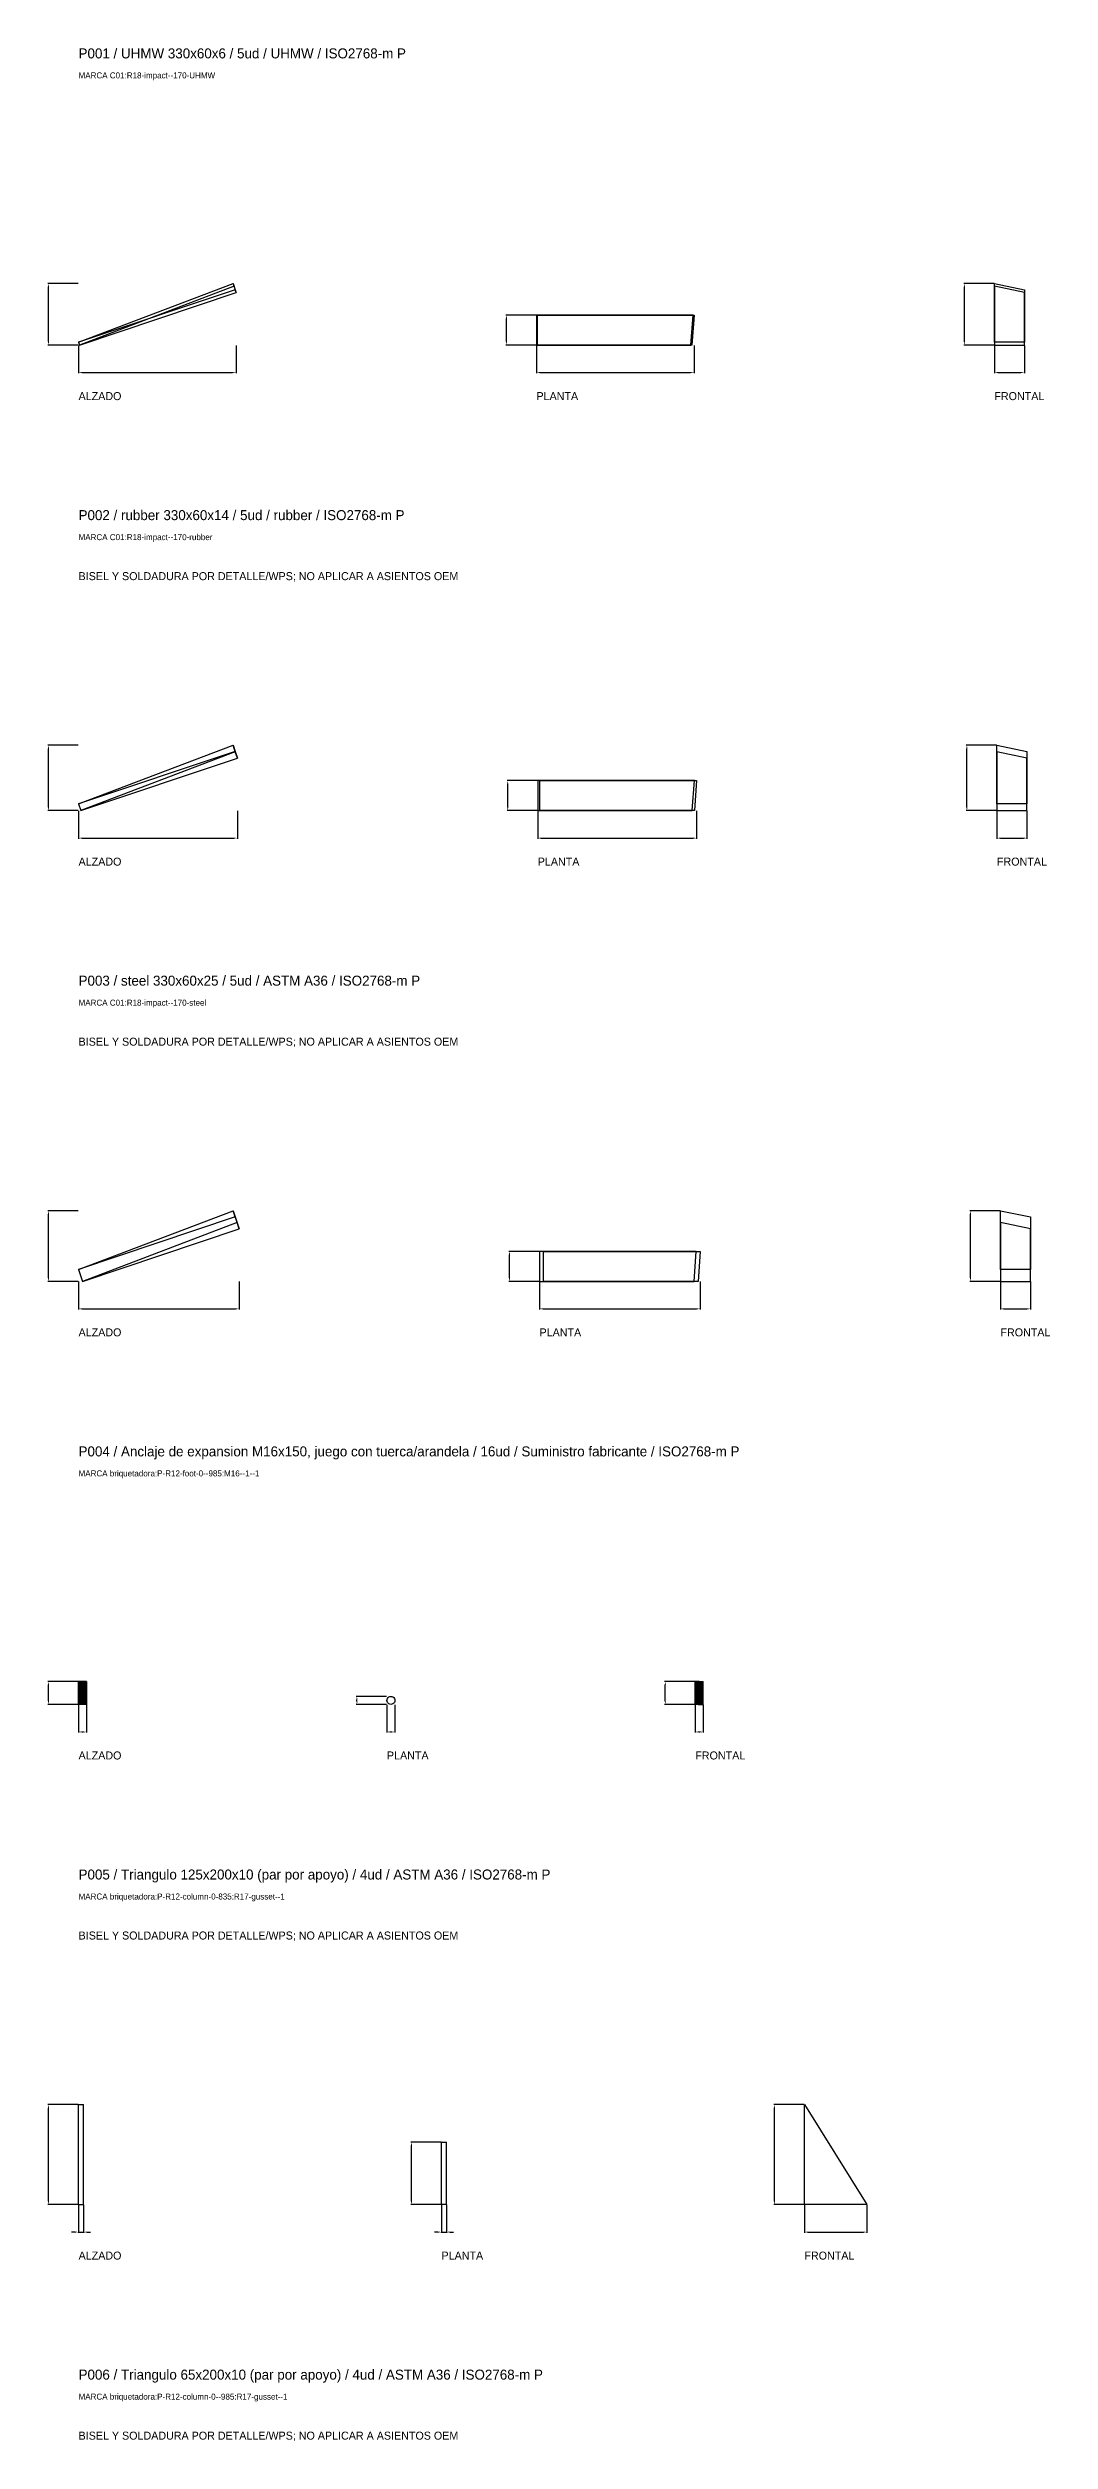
# Model space of a CAD drawing. Header units: millimetres. Extents: x -61 to 13940, y -87340 to 371.
# Drawn here: x -61 to 1941, y -4414 to 371 of the extents above; entities that cross this region are included whole.
import ezdxf

# ---------------------------------------------------------------- set-up
doc = ezdxf.new("R2010")
doc.units = ezdxf.units.MM
for name, color, linetype in [('R18_COTAS_P', 1, 'Continuous'), ('R18_PIEZAS_P', 3, 'Continuous'), ('R18_TEXTOS', 7, 'Continuous')]:
    doc.layers.add(name, color=color, linetype=linetype)
doc.dimstyles.get("Standard").update_dxf_attribs({"dimtxt": 2.5, "dimasz": 2.5, "dimexe": 1.25, "dimexo": 0.625, "dimtad": 1, "dimcen": 2.5, "dimazin": 3, "dimtfac": 1, "dimtmove": 0, "dimatfit": 3, "dimarcsym": 0})

# ---------------------------------------------------------------- blocks, each defined once
blk = doc.blocks.new('*D0')
at = {"layer": 'Defpoints', "color": 0, "transparency": 16777216}
for p in [(0, -223.2), (314.7, -223.2), (314.7, -278.2)]:
    blk.add_point(p, dxfattribs=at)
at = {"layer": 'R18_COTAS_P', "color": 0, "lineweight": -2, "transparency": 16777216}
for p, q in [((0, -223.9), (0, -279.5)), ((314.7, -223.9), (314.7, -279.5)), ((7, -278.2), (307.7, -278.2))]:
    blk.add_line(p, q, dxfattribs=at)
at = {"layer": 'R18_COTAS_P', "color": 0, "transparency": 16777216}
for points in [[(7, -277.1), (7, -279.4), (0, -278.2)], [(307.7, -277.1), (307.7, -279.4), (314.7, -278.2)]]:
    blk.add_solid(points, dxfattribs=at)
blk = doc.blocks.new('*D2')
at = {"layer": 'Defpoints', "color": 0, "transparency": 16777216}
for p in [(-60, -100), (0, -100), (0, -223.2)]:
    blk.add_point(p, dxfattribs=at)
at = {"layer": 'R18_COTAS_P', "color": 0, "lineweight": -2, "transparency": 16777216}
for p, q in [((-0.6, -100), (-61.3, -100)), ((-60, -216.2), (-60, -107)), ((-0.6, -223.2), (-61.3, -223.2))]:
    blk.add_line(p, q, dxfattribs=at)
at = {"layer": 'R18_COTAS_P', "color": 0, "transparency": 16777216}
for points in [[(-61.2, -107), (-58.8, -107), (-60, -100)], [(-61.2, -216.2), (-58.8, -216.2), (-60, -223.2)]]:
    blk.add_solid(points, dxfattribs=at)
blk = doc.blocks.new('*D3')
at = {"layer": 'Defpoints', "color": 0, "transparency": 16777216}
for p in [(914.7, -223.2), (1229.5, -223.2), (1229.5, -278.2)]:
    blk.add_point(p, dxfattribs=at)
at = {"layer": 'R18_COTAS_P', "color": 0, "lineweight": -2, "transparency": 16777216}
for p, q in [((914.7, -223.9), (914.7, -279.5)), ((1229.5, -223.9), (1229.5, -279.5)), ((921.7, -278.2), (1222.5, -278.2))]:
    blk.add_line(p, q, dxfattribs=at)
at = {"layer": 'R18_COTAS_P', "color": 0, "transparency": 16777216}
for points in [[(921.7, -277.1), (921.7, -279.4), (914.7, -278.2)], [(1222.5, -277.1), (1222.5, -279.4), (1229.5, -278.2)]]:
    blk.add_solid(points, dxfattribs=at)
blk = doc.blocks.new('*D4')
at = {"layer": 'Defpoints', "color": 0, "transparency": 16777216}
for p in [(854.7, -163.2), (914.7, -163.2), (914.7, -223.2)]:
    blk.add_point(p, dxfattribs=at)
at = {"layer": 'R18_COTAS_P', "color": 0, "lineweight": -2, "transparency": 16777216}
for p, q in [((914.1, -163.2), (853.5, -163.2)), ((854.7, -216.2), (854.7, -170.2)), ((914.1, -223.2), (853.5, -223.2))]:
    blk.add_line(p, q, dxfattribs=at)
at = {"layer": 'R18_COTAS_P', "color": 0, "transparency": 16777216}
for points in [[(853.6, -170.2), (855.9, -170.2), (854.7, -163.2)], [(853.6, -216.2), (855.9, -216.2), (854.7, -223.2)]]:
    blk.add_solid(points, dxfattribs=at)
blk = doc.blocks.new('*D5')
at = {"layer": 'Defpoints', "color": 0, "transparency": 16777216}
for p in [(1829.5, -223.2), (1889.5, -223.2), (1889.5, -278.2)]:
    blk.add_point(p, dxfattribs=at)
at = {"layer": 'R18_COTAS_P', "color": 0, "lineweight": -2, "transparency": 16777216}
for p, q in [((1829.5, -223.9), (1829.5, -279.5)), ((1889.5, -223.9), (1889.5, -279.5)), ((1836.5, -278.2), (1882.5, -278.2))]:
    blk.add_line(p, q, dxfattribs=at)
at = {"layer": 'R18_COTAS_P', "color": 0, "transparency": 16777216}
for points in [[(1836.5, -277.1), (1836.5, -279.4), (1829.5, -278.2)], [(1882.5, -277.1), (1882.5, -279.4), (1889.5, -278.2)]]:
    blk.add_solid(points, dxfattribs=at)
blk = doc.blocks.new('*D6')
at = {"layer": 'Defpoints', "color": 0, "transparency": 16777216}
for p in [(1769.5, -100), (1829.5, -100), (1829.5, -223.2)]:
    blk.add_point(p, dxfattribs=at)
at = {"layer": 'R18_COTAS_P', "color": 0, "lineweight": -2, "transparency": 16777216}
for p, q in [((1828.8, -100), (1768.2, -100)), ((1769.5, -216.2), (1769.5, -107)), ((1828.8, -223.2), (1768.2, -223.2))]:
    blk.add_line(p, q, dxfattribs=at)
at = {"layer": 'R18_COTAS_P', "color": 0, "transparency": 16777216}
for points in [[(1768.3, -107), (1770.6, -107), (1769.5, -100)], [(1768.3, -216.2), (1770.6, -216.2), (1769.5, -223.2)]]:
    blk.add_solid(points, dxfattribs=at)
blk = doc.blocks.new('*D7')
at = {"layer": 'Defpoints', "color": 0, "transparency": 16777216}
for p in [(0, -1154), (317.3, -1154), (317.3, -1209)]:
    blk.add_point(p, dxfattribs=at)
at = {"layer": 'R18_COTAS_P', "color": 0, "lineweight": -2, "transparency": 16777216}
for p, q in [((0, -1154.7), (0, -1210.3)), ((317.3, -1154.7), (317.3, -1210.3)), ((7, -1209), (310.3, -1209))]:
    blk.add_line(p, q, dxfattribs=at)
at = {"layer": 'R18_COTAS_P', "color": 0, "transparency": 16777216}
for points in [[(7, -1207.9), (7, -1210.2), (0, -1209)], [(310.3, -1207.9), (310.3, -1210.2), (317.3, -1209)]]:
    blk.add_solid(points, dxfattribs=at)
blk = doc.blocks.new('*D8')
at = {"layer": 'Defpoints', "color": 0, "transparency": 16777216}
for p in [(-60, -1023.2), (0, -1023.2), (0, -1154)]:
    blk.add_point(p, dxfattribs=at)
at = {"layer": 'R18_COTAS_P', "color": 0, "lineweight": -2, "transparency": 16777216}
for p, q in [((-0.6, -1023.2), (-61.3, -1023.2)), ((-60, -1147), (-60, -1030.2)), ((-0.6, -1154), (-61.3, -1154))]:
    blk.add_line(p, q, dxfattribs=at)
at = {"layer": 'R18_COTAS_P', "color": 0, "transparency": 16777216}
for points in [[(-61.2, -1030.2), (-58.8, -1030.2), (-60, -1023.2)], [(-61.2, -1147), (-58.8, -1147), (-60, -1154)]]:
    blk.add_solid(points, dxfattribs=at)
blk = doc.blocks.new('*D9')
at = {"layer": 'Defpoints', "color": 0, "transparency": 16777216}
for p in [(917.3, -1154), (1234.6, -1154), (1234.6, -1209)]:
    blk.add_point(p, dxfattribs=at)
at = {"layer": 'R18_COTAS_P', "color": 0, "lineweight": -2, "transparency": 16777216}
for p, q in [((917.3, -1154.7), (917.3, -1210.3)), ((1234.6, -1154.7), (1234.6, -1210.3)), ((924.3, -1209), (1227.6, -1209))]:
    blk.add_line(p, q, dxfattribs=at)
at = {"layer": 'R18_COTAS_P', "color": 0, "transparency": 16777216}
for points in [[(924.3, -1207.9), (924.3, -1210.2), (917.3, -1209)], [(1227.6, -1207.9), (1227.6, -1210.2), (1234.6, -1209)]]:
    blk.add_solid(points, dxfattribs=at)
blk = doc.blocks.new('*D10')
at = {"layer": 'Defpoints', "color": 0, "transparency": 16777216}
for p in [(857.3, -1094), (917.3, -1094), (917.3, -1154)]:
    blk.add_point(p, dxfattribs=at)
at = {"layer": 'R18_COTAS_P', "color": 0, "lineweight": -2, "transparency": 16777216}
for p, q in [((916.7, -1094), (856, -1094)), ((857.3, -1147), (857.3, -1101)), ((916.7, -1154), (856, -1154))]:
    blk.add_line(p, q, dxfattribs=at)
at = {"layer": 'R18_COTAS_P', "color": 0, "transparency": 16777216}
for points in [[(856.1, -1101), (858.5, -1101), (857.3, -1094)], [(856.1, -1147), (858.5, -1147), (857.3, -1154)]]:
    blk.add_solid(points, dxfattribs=at)
blk = doc.blocks.new('*D11')
at = {"layer": 'Defpoints', "color": 0, "transparency": 16777216}
for p in [(1834.6, -1154), (1894.6, -1154), (1894.6, -1209)]:
    blk.add_point(p, dxfattribs=at)
at = {"layer": 'R18_COTAS_P', "color": 0, "lineweight": -2, "transparency": 16777216}
for p, q in [((1834.6, -1154.7), (1834.6, -1210.3)), ((1894.6, -1154.7), (1894.6, -1210.3)), ((1841.6, -1209), (1887.6, -1209))]:
    blk.add_line(p, q, dxfattribs=at)
at = {"layer": 'R18_COTAS_P', "color": 0, "transparency": 16777216}
for points in [[(1841.6, -1207.9), (1841.6, -1210.2), (1834.6, -1209)], [(1887.6, -1207.9), (1887.6, -1210.2), (1894.6, -1209)]]:
    blk.add_solid(points, dxfattribs=at)
blk = doc.blocks.new('*D12')
at = {"layer": 'Defpoints', "color": 0, "transparency": 16777216}
for p in [(1774.6, -1023.2), (1834.6, -1023.2), (1834.6, -1154)]:
    blk.add_point(p, dxfattribs=at)
at = {"layer": 'R18_COTAS_P', "color": 0, "lineweight": -2, "transparency": 16777216}
for p, q in [((1834, -1023.2), (1773.3, -1023.2)), ((1774.6, -1147), (1774.6, -1030.2)), ((1834, -1154), (1773.3, -1154))]:
    blk.add_line(p, q, dxfattribs=at)
at = {"layer": 'R18_COTAS_P', "color": 0, "transparency": 16777216}
for points in [[(1773.4, -1030.2), (1775.7, -1030.2), (1774.6, -1023.2)], [(1773.4, -1147), (1775.7, -1147), (1774.6, -1154)]]:
    blk.add_solid(points, dxfattribs=at)
blk = doc.blocks.new('*D13')
at = {"layer": 'Defpoints', "color": 0, "transparency": 16777216}
for p in [(0, -2095.3), (320.8, -2095.3), (320.8, -2150.3)]:
    blk.add_point(p, dxfattribs=at)
at = {"layer": 'R18_COTAS_P', "color": 0, "lineweight": -2, "transparency": 16777216}
for p, q in [((0, -2095.9), (0, -2151.5)), ((320.8, -2095.9), (320.8, -2151.5)), ((7, -2150.3), (313.8, -2150.3))]:
    blk.add_line(p, q, dxfattribs=at)
at = {"layer": 'R18_COTAS_P', "color": 0, "transparency": 16777216}
for points in [[(7, -2149.1), (7, -2151.4), (0, -2150.3)], [(313.8, -2149.1), (313.8, -2151.4), (320.8, -2150.3)]]:
    blk.add_solid(points, dxfattribs=at)
blk = doc.blocks.new('*D14')
at = {"layer": 'Defpoints', "color": 0, "transparency": 16777216}
for p in [(-60, -1954), (0, -1954), (0, -2095.3)]:
    blk.add_point(p, dxfattribs=at)
at = {"layer": 'R18_COTAS_P', "color": 0, "lineweight": -2, "transparency": 16777216}
for p, q in [((-0.6, -1954), (-61.3, -1954)), ((-60, -2088.3), (-60, -1961)), ((-0.6, -2095.3), (-61.3, -2095.3))]:
    blk.add_line(p, q, dxfattribs=at)
at = {"layer": 'R18_COTAS_P', "color": 0, "transparency": 16777216}
for points in [[(-61.2, -1961), (-58.8, -1961), (-60, -1954)], [(-61.2, -2088.3), (-58.8, -2088.3), (-60, -2095.3)]]:
    blk.add_solid(points, dxfattribs=at)
blk = doc.blocks.new('*D15')
at = {"layer": 'Defpoints', "color": 0, "transparency": 16777216}
for p in [(920.8, -2095.3), (1241.6, -2095.3), (1241.6, -2150.3)]:
    blk.add_point(p, dxfattribs=at)
at = {"layer": 'R18_COTAS_P', "color": 0, "lineweight": -2, "transparency": 16777216}
for p, q in [((920.8, -2095.9), (920.8, -2151.5)), ((1241.6, -2095.9), (1241.6, -2151.5)), ((927.8, -2150.3), (1234.6, -2150.3))]:
    blk.add_line(p, q, dxfattribs=at)
at = {"layer": 'R18_COTAS_P', "color": 0, "transparency": 16777216}
for points in [[(927.8, -2149.1), (927.8, -2151.4), (920.8, -2150.3)], [(1234.6, -2149.1), (1234.6, -2151.4), (1241.6, -2150.3)]]:
    blk.add_solid(points, dxfattribs=at)
blk = doc.blocks.new('*D16')
at = {"layer": 'Defpoints', "color": 0, "transparency": 16777216}
for p in [(860.8, -2035.3), (920.8, -2035.3), (920.8, -2095.3)]:
    blk.add_point(p, dxfattribs=at)
at = {"layer": 'R18_COTAS_P', "color": 0, "lineweight": -2, "transparency": 16777216}
for p, q in [((920.2, -2035.3), (859.6, -2035.3)), ((860.8, -2088.3), (860.8, -2042.3)), ((920.2, -2095.3), (859.6, -2095.3))]:
    blk.add_line(p, q, dxfattribs=at)
at = {"layer": 'R18_COTAS_P', "color": 0, "transparency": 16777216}
for points in [[(859.6, -2042.3), (862, -2042.3), (860.8, -2035.3)], [(859.6, -2088.3), (862, -2088.3), (860.8, -2095.3)]]:
    blk.add_solid(points, dxfattribs=at)
blk = doc.blocks.new('*D17')
at = {"layer": 'Defpoints', "color": 0, "transparency": 16777216}
for p in [(1841.6, -2095.3), (1901.6, -2095.3), (1901.6, -2150.3)]:
    blk.add_point(p, dxfattribs=at)
at = {"layer": 'R18_COTAS_P', "color": 0, "lineweight": -2, "transparency": 16777216}
for p, q in [((1841.6, -2095.9), (1841.6, -2151.5)), ((1901.6, -2095.9), (1901.6, -2151.5)), ((1848.6, -2150.3), (1894.6, -2150.3))]:
    blk.add_line(p, q, dxfattribs=at)
at = {"layer": 'R18_COTAS_P', "color": 0, "transparency": 16777216}
for points in [[(1848.6, -2149.1), (1848.6, -2151.4), (1841.6, -2150.3)], [(1894.6, -2149.1), (1894.6, -2151.4), (1901.6, -2150.3)]]:
    blk.add_solid(points, dxfattribs=at)
blk = doc.blocks.new('*D18')
at = {"layer": 'Defpoints', "color": 0, "transparency": 16777216}
for p in [(1781.6, -1954), (1841.6, -1954), (1841.6, -2095.3)]:
    blk.add_point(p, dxfattribs=at)
at = {"layer": 'R18_COTAS_P', "color": 0, "lineweight": -2, "transparency": 16777216}
for p, q in [((1841, -1954), (1780.4, -1954)), ((1781.6, -2088.3), (1781.6, -1961)), ((1841, -2095.3), (1780.4, -2095.3))]:
    blk.add_line(p, q, dxfattribs=at)
at = {"layer": 'R18_COTAS_P', "color": 0, "transparency": 16777216}
for points in [[(1780.5, -1961), (1782.8, -1961), (1781.6, -1954)], [(1780.5, -2088.3), (1782.8, -2088.3), (1781.6, -2095.3)]]:
    blk.add_solid(points, dxfattribs=at)
blk = doc.blocks.new('*D19')
at = {"layer": 'Defpoints', "color": 0, "transparency": 16777216}
for p in [(0, -2941.3), (16, -2941.3), (16, -2996.3)]:
    blk.add_point(p, dxfattribs=at)
at = {"layer": 'R18_COTAS_P', "color": 0, "lineweight": -2, "transparency": 16777216}
for p, q in [((0, -2941.9), (0, -2997.5)), ((16, -2941.9), (16, -2997.5)), ((7, -2996.3), (9, -2996.3))]:
    blk.add_line(p, q, dxfattribs=at)
at = {"layer": 'R18_COTAS_P', "color": 0, "transparency": 16777216}
for points in [[(7, -2995.1), (7, -2997.4), (0, -2996.3)], [(9, -2995.1), (9, -2997.4), (16, -2996.3)]]:
    blk.add_solid(points, dxfattribs=at)
blk = doc.blocks.new('*D20')
at = {"layer": 'Defpoints', "color": 0, "transparency": 16777216}
for p in [(-60, -2895.3), (0, -2895.3), (0, -2941.3)]:
    blk.add_point(p, dxfattribs=at)
at = {"layer": 'R18_COTAS_P', "color": 0, "lineweight": -2, "transparency": 16777216}
for p, q in [((-0.6, -2895.3), (-61.3, -2895.3)), ((-60, -2934.3), (-60, -2902.3)), ((-0.6, -2941.3), (-61.3, -2941.3))]:
    blk.add_line(p, q, dxfattribs=at)
at = {"layer": 'R18_COTAS_P', "color": 0, "transparency": 16777216}
for points in [[(-61.2, -2902.3), (-58.8, -2902.3), (-60, -2895.3)], [(-61.2, -2934.3), (-58.8, -2934.3), (-60, -2941.3)]]:
    blk.add_solid(points, dxfattribs=at)
blk = doc.blocks.new('*D21')
at = {"layer": 'Defpoints', "color": 0, "transparency": 16777216}
for p in [(616, -2941.3), (632, -2941.3), (632, -2996.3)]:
    blk.add_point(p, dxfattribs=at)
at = {"layer": 'R18_COTAS_P', "color": 0, "lineweight": -2, "transparency": 16777216}
for p, q in [((616, -2941.9), (616, -2997.5)), ((632, -2941.9), (632, -2997.5)), ((623, -2996.3), (625, -2996.3))]:
    blk.add_line(p, q, dxfattribs=at)
at = {"layer": 'R18_COTAS_P', "color": 0, "transparency": 16777216}
for points in [[(623, -2995.1), (623, -2997.4), (616, -2996.3)], [(625, -2995.1), (625, -2997.4), (632, -2996.3)]]:
    blk.add_solid(points, dxfattribs=at)
blk = doc.blocks.new('*D22')
at = {"layer": 'Defpoints', "color": 0, "transparency": 16777216}
for p in [(556, -2925.3), (616, -2925.3), (616, -2941.3)]:
    blk.add_point(p, dxfattribs=at)
at = {"layer": 'R18_COTAS_P', "color": 0, "lineweight": -2, "transparency": 16777216}
for p, q in [((615.4, -2925.3), (554.8, -2925.3)), ((615.4, -2941.3), (554.8, -2941.3)), ((556, -2934.3), (556, -2932.3))]:
    blk.add_line(p, q, dxfattribs=at)
at = {"layer": 'R18_COTAS_P', "color": 0, "transparency": 16777216}
for points in [[(554.8, -2932.3), (557.2, -2932.3), (556, -2925.3)], [(554.8, -2934.3), (557.2, -2934.3), (556, -2941.3)]]:
    blk.add_solid(points, dxfattribs=at)
blk = doc.blocks.new('*D23')
at = {"layer": 'Defpoints', "color": 0, "transparency": 16777216}
for p in [(1232, -2941.3), (1248, -2941.3), (1248, -2996.3)]:
    blk.add_point(p, dxfattribs=at)
at = {"layer": 'R18_COTAS_P', "color": 0, "lineweight": -2, "transparency": 16777216}
for p, q in [((1232, -2941.9), (1232, -2997.5)), ((1248, -2941.9), (1248, -2997.5)), ((1239, -2996.3), (1241, -2996.3))]:
    blk.add_line(p, q, dxfattribs=at)
at = {"layer": 'R18_COTAS_P', "color": 0, "transparency": 16777216}
for points in [[(1239, -2995.1), (1239, -2997.4), (1232, -2996.3)], [(1241, -2995.1), (1241, -2997.4), (1248, -2996.3)]]:
    blk.add_solid(points, dxfattribs=at)
blk = doc.blocks.new('*D24')
at = {"layer": 'Defpoints', "color": 0, "transparency": 16777216}
for p in [(1172, -2895.3), (1232, -2895.3), (1232, -2941.3)]:
    blk.add_point(p, dxfattribs=at)
at = {"layer": 'R18_COTAS_P', "color": 0, "lineweight": -2, "transparency": 16777216}
for p, q in [((1231.4, -2895.3), (1170.8, -2895.3)), ((1172, -2934.3), (1172, -2902.3)), ((1231.4, -2941.3), (1170.8, -2941.3))]:
    blk.add_line(p, q, dxfattribs=at)
at = {"layer": 'R18_COTAS_P', "color": 0, "transparency": 16777216}
for points in [[(1170.8, -2902.3), (1173.2, -2902.3), (1172, -2895.3)], [(1170.8, -2934.3), (1173.2, -2934.3), (1172, -2941.3)]]:
    blk.add_solid(points, dxfattribs=at)
blk = doc.blocks.new('*D25')
at = {"layer": 'Defpoints', "color": 0, "transparency": 16777216}
for p in [(0, -3941.3), (10, -3941.3), (10, -3996.3)]:
    blk.add_point(p, dxfattribs=at)
at = {"layer": 'R18_COTAS_P', "color": 0, "lineweight": -2, "transparency": 16777216}
for p, q in [((0, -3941.9), (0, -3997.5)), ((10, -3941.9), (10, -3997.5)), ((-7, -3996.3), (-14, -3996.3)), ((0, -3996.3), (10, -3996.3)), ((17, -3996.3), (24, -3996.3))]:
    blk.add_line(p, q, dxfattribs=at)
at = {"layer": 'R18_COTAS_P', "color": 0, "transparency": 16777216}
for points in [[(-7, -3995.1), (-7, -3997.4), (0, -3996.3)], [(17, -3995.1), (17, -3997.4), (10, -3996.3)]]:
    blk.add_solid(points, dxfattribs=at)
blk = doc.blocks.new('*D26')
at = {"layer": 'Defpoints', "color": 0, "transparency": 16777216}
for p in [(-60, -3741.3), (0, -3741.3), (0, -3941.3)]:
    blk.add_point(p, dxfattribs=at)
at = {"layer": 'R18_COTAS_P', "color": 0, "lineweight": -2, "transparency": 16777216}
for p, q in [((-0.6, -3741.3), (-61.3, -3741.3)), ((-60, -3934.3), (-60, -3748.3)), ((-0.6, -3941.3), (-61.3, -3941.3))]:
    blk.add_line(p, q, dxfattribs=at)
at = {"layer": 'R18_COTAS_P', "color": 0, "transparency": 16777216}
for points in [[(-61.2, -3748.3), (-58.8, -3748.3), (-60, -3741.3)], [(-61.2, -3934.3), (-58.8, -3934.3), (-60, -3941.3)]]:
    blk.add_solid(points, dxfattribs=at)
blk = doc.blocks.new('*D27')
at = {"layer": 'Defpoints', "color": 0, "transparency": 16777216}
for p in [(725, -3941.3), (735, -3941.3), (735, -3996.3)]:
    blk.add_point(p, dxfattribs=at)
at = {"layer": 'R18_COTAS_P', "color": 0, "lineweight": -2, "transparency": 16777216}
for p, q in [((725, -3941.9), (725, -3997.5)), ((735, -3941.9), (735, -3997.5)), ((718, -3996.3), (711, -3996.3)), ((725, -3996.3), (735, -3996.3)), ((742, -3996.3), (749, -3996.3))]:
    blk.add_line(p, q, dxfattribs=at)
at = {"layer": 'R18_COTAS_P', "color": 0, "transparency": 16777216}
for points in [[(718, -3995.1), (718, -3997.4), (725, -3996.3)], [(742, -3995.1), (742, -3997.4), (735, -3996.3)]]:
    blk.add_solid(points, dxfattribs=at)
blk = doc.blocks.new('*D28')
at = {"layer": 'Defpoints', "color": 0, "transparency": 16777216}
for p in [(665, -3816.3), (725, -3816.3), (725, -3941.3)]:
    blk.add_point(p, dxfattribs=at)
at = {"layer": 'R18_COTAS_P', "color": 0, "lineweight": -2, "transparency": 16777216}
for p, q in [((724.4, -3816.3), (663.8, -3816.3)), ((665, -3934.3), (665, -3823.3)), ((724.4, -3941.3), (663.8, -3941.3))]:
    blk.add_line(p, q, dxfattribs=at)
at = {"layer": 'R18_COTAS_P', "color": 0, "transparency": 16777216}
for points in [[(663.8, -3823.3), (666.2, -3823.3), (665, -3816.3)], [(663.8, -3934.3), (666.2, -3934.3), (665, -3941.3)]]:
    blk.add_solid(points, dxfattribs=at)
blk = doc.blocks.new('*D29')
at = {"layer": 'Defpoints', "color": 0, "transparency": 16777216}
for p in [(1450, -3941.3), (1575, -3941.3), (1575, -3996.3)]:
    blk.add_point(p, dxfattribs=at)
at = {"layer": 'R18_COTAS_P', "color": 0, "lineweight": -2, "transparency": 16777216}
for p, q in [((1450, -3941.9), (1450, -3997.5)), ((1575, -3941.9), (1575, -3997.5)), ((1457, -3996.3), (1568, -3996.3))]:
    blk.add_line(p, q, dxfattribs=at)
at = {"layer": 'R18_COTAS_P', "color": 0, "transparency": 16777216}
for points in [[(1457, -3995.1), (1457, -3997.4), (1450, -3996.3)], [(1568, -3995.1), (1568, -3997.4), (1575, -3996.3)]]:
    blk.add_solid(points, dxfattribs=at)
blk = doc.blocks.new('*D30')
at = {"layer": 'Defpoints', "color": 0, "transparency": 16777216}
for p in [(1390, -3741.3), (1450, -3741.3), (1450, -3941.3)]:
    blk.add_point(p, dxfattribs=at)
at = {"layer": 'R18_COTAS_P', "color": 0, "lineweight": -2, "transparency": 16777216}
for p, q in [((1449.4, -3741.3), (1388.8, -3741.3)), ((1390, -3934.3), (1390, -3748.3)), ((1449.4, -3941.3), (1388.8, -3941.3))]:
    blk.add_line(p, q, dxfattribs=at)
at = {"layer": 'R18_COTAS_P', "color": 0, "transparency": 16777216}
for points in [[(1388.8, -3748.3), (1391.2, -3748.3), (1390, -3741.3)], [(1388.8, -3934.3), (1391.2, -3934.3), (1390, -3941.3)]]:
    blk.add_solid(points, dxfattribs=at)

msp = doc.modelspace()

# ---------------------------------------------------------------- linework, layer by layer
at = {"layer": 'R18_PIEZAS_P'}
for p, q in [((0, -217.547), (308.61, -100)), ((312.809, -112.423), (0, -217.547)), ((310.531, -105.684), (1.921, -223.232)), ((1.921, -223.232), (314.73, -118.107)), ((308.61, -100), (312.809, -112.423)), ((310.531, -105.684), (308.61, -100)), ((314.73, -118.107), (310.531, -105.684)), ((312.809, -112.423), (314.73, -118.107)), ((1829.459, -217.547), (1829.459, -100)), ((1829.459, -100), (1889.459, -112.423)), ((1829.459, -105.684), (1829.459, -100)), ((1889.459, -118.107), (1829.459, -105.684)), ((1829.459, -105.684), (1829.459, -223.232)), ((1889.459, -112.423), (1889.459, -217.547)), ((1889.459, -112.423), (1889.459, -118.107)), ((1889.459, -223.232), (1889.459, -118.107)), ((1227.538, -163.232), (914.73, -163.232)), ((914.73, -163.232), (914.73, -223.232)), ((916.651, -163.232), (914.73, -163.232)), ((916.651, -223.232), (916.651, -163.232)), ((916.651, -163.232), (1229.459, -163.232)), ((1223.34, -223.232), (1227.538, -163.232)), ((1229.459, -163.232), (1225.261, -223.232)), ((1227.538, -163.232), (1229.459, -163.232)), ((0, -217.547), (1.921, -223.232)), ((914.73, -223.232), (1223.34, -223.232)), ((914.73, -223.232), (916.651, -223.232)), ((1225.261, -223.232), (916.651, -223.232)), ((1225.261, -223.232), (1223.34, -223.232)), ((1889.459, -217.547), (1829.459, -217.547)), ((1829.459, -217.547), (1829.459, -223.232)), ((1829.459, -223.232), (1889.459, -223.232)), ((1889.459, -223.232), (1889.459, -217.547)), ((0, -1140.779), (308.61, -1023.232)), ((312.809, -1035.655), (0, -1140.779)), ((313.092, -1036.495), (4.482, -1154.042)), ((4.482, -1154.042), (317.291, -1048.918)), ((308.61, -1023.232), (312.809, -1035.655)), ((313.092, -1036.495), (308.61, -1023.232)), ((312.809, -1035.655), (317.291, -1048.918)), ((317.291, -1048.918), (313.092, -1036.495)), ((1834.582, -1140.779), (1834.582, -1023.232)), ((1834.582, -1023.232), (1894.582, -1035.655)), ((1834.582, -1036.495), (1834.582, -1023.232)), ((1894.582, -1048.918), (1834.582, -1036.495)), ((1834.582, -1036.495), (1834.582, -1154.042)), ((1894.582, -1035.655), (1894.582, -1140.779)), ((1894.582, -1035.655), (1894.582, -1048.918)), ((1894.582, -1154.042), (1894.582, -1048.918)), ((1230.1, -1094.042), (917.291, -1094.042)), ((917.291, -1094.042), (917.291, -1154.042)), ((921.773, -1094.042), (917.291, -1094.042)), ((921.773, -1154.042), (921.773, -1094.042)), ((921.773, -1094.042), (1234.582, -1094.042)), ((1225.901, -1154.042), (1230.1, -1094.042)), ((1230.1, -1094.042), (1234.582, -1094.042)), ((1234.582, -1094.042), (1230.383, -1154.042)), ((0, -1140.779), (4.482, -1154.042)), ((1894.582, -1140.779), (1834.582, -1140.779)), ((1834.582, -1140.779), (1834.582, -1154.042)), ((1894.582, -1154.042), (1894.582, -1140.779)), ((917.291, -1154.042), (1225.901, -1154.042)), ((917.291, -1154.042), (921.773, -1154.042)), ((1230.383, -1154.042), (921.773, -1154.042)), ((1230.383, -1154.042), (1225.901, -1154.042)), ((1834.582, -1154.042), (1894.582, -1154.042)), ((0, -2071.589), (308.61, -1954.042)), ((308.61, -1954.042), (312.809, -1966.465)), ((316.614, -1977.726), (308.61, -1954.042)), ((1841.626, -2071.589), (1841.626, -1954.042)), ((1841.626, -1954.042), (1901.626, -1966.465)), ((1841.626, -1977.726), (1841.626, -1954.042)), ((312.809, -1966.465), (0, -2071.589)), ((316.614, -1977.726), (8.004, -2095.273)), ((8.004, -2095.273), (320.813, -1990.149)), ((312.809, -1966.465), (320.813, -1990.149)), ((320.813, -1990.149), (316.614, -1977.726)), ((1901.626, -1990.149), (1841.626, -1977.726)), ((1841.626, -1977.726), (1841.626, -2095.273)), ((1901.626, -1966.465), (1901.626, -2071.589)), ((1901.626, -1966.465), (1901.626, -1990.149)), ((1901.626, -2095.273), (1901.626, -1990.149)), ((1233.622, -2035.273), (920.813, -2035.273)), ((920.813, -2035.273), (920.813, -2095.273)), ((928.817, -2035.273), (920.813, -2035.273)), ((928.817, -2095.273), (928.817, -2035.273)), ((928.817, -2035.273), (1241.626, -2035.273)), ((1229.423, -2095.273), (1233.622, -2035.273)), ((1233.622, -2035.273), (1241.626, -2035.273)), ((1241.626, -2035.273), (1237.427, -2095.273)), ((0, -2071.589), (8.004, -2095.273)), ((920.813, -2095.273), (1229.423, -2095.273)), ((920.813, -2095.273), (928.817, -2095.273)), ((1237.427, -2095.273), (928.817, -2095.273)), ((1237.427, -2095.273), (1229.423, -2095.273)), ((1901.626, -2071.589), (1841.626, -2071.589)), ((1841.626, -2071.589), (1841.626, -2095.273)), ((1841.626, -2095.273), (1901.626, -2095.273)), ((1901.626, -2095.273), (1901.626, -2071.589)), ((0.273, -2895.273), (0, -2895.273)), ((0, -2941.273), (0, -2895.273)), ((1.072, -2895.273), (0.273, -2895.273)), ((0.273, -2941.273), (0.273, -2895.273)), ((2.343, -2895.273), (1.072, -2895.273)), ((1.072, -2941.273), (1.072, -2895.273)), ((4, -2895.273), (2.343, -2895.273)), ((2.343, -2941.273), (2.343, -2895.273)), ((5.929, -2895.273), (4, -2895.273)), ((4, -2941.273), (4, -2895.273)), ((8, -2895.273), (5.929, -2895.273)), ((5.929, -2941.273), (5.929, -2895.273)), ((10.071, -2895.273), (8, -2895.273)), ((8, -2941.273), (8, -2895.273)), ((12, -2895.273), (10.071, -2895.273)), ((10.071, -2941.273), (10.071, -2895.273)), ((13.657, -2895.273), (12, -2895.273)), ((12, -2941.273), (12, -2895.273)), ((14.928, -2895.273), (13.657, -2895.273)), ((13.657, -2941.273), (13.657, -2895.273)), ((15.727, -2895.273), (14.928, -2895.273)), ((14.928, -2941.273), (14.928, -2895.273)), ((16, -2895.273), (15.727, -2895.273)), ((15.727, -2941.273), (15.727, -2895.273)), ((16, -2895.273), (16, -2941.273)), ((1232.273, -2895.273), (1232, -2895.273)), ((1232, -2941.273), (1232, -2895.273)), ((1233.072, -2895.273), (1232.273, -2895.273)), ((1232.273, -2941.273), (1232.273, -2895.273)), ((1234.343, -2895.273), (1233.072, -2895.273)), ((1233.072, -2941.273), (1233.072, -2895.273)), ((1236, -2895.273), (1234.343, -2895.273)), ((1234.343, -2941.273), (1234.343, -2895.273)), ((1237.929, -2895.273), (1236, -2895.273)), ((1236, -2941.273), (1236, -2895.273)), ((1240, -2895.273), (1237.929, -2895.273)), ((1237.929, -2941.273), (1237.929, -2895.273)), ((1240, -2895.273), (1242.071, -2895.273)), ((1240, -2895.273), (1240, -2941.273)), ((1242.071, -2895.273), (1244, -2895.273)), ((1242.071, -2941.273), (1242.071, -2895.273)), ((1244, -2895.273), (1245.657, -2895.273)), ((1244, -2941.273), (1244, -2895.273)), ((1245.657, -2895.273), (1246.928, -2895.273)), ((1245.657, -2941.273), (1245.657, -2895.273)), ((1246.928, -2895.273), (1247.727, -2895.273)), ((1246.928, -2941.273), (1246.928, -2895.273)), ((1247.727, -2895.273), (1248, -2895.273)), ((1247.727, -2941.273), (1247.727, -2895.273)), ((1248, -2941.273), (1248, -2895.273)), ((0.273, -2941.273), (0, -2941.273)), ((1.072, -2941.273), (0.273, -2941.273)), ((2.343, -2941.273), (1.072, -2941.273)), ((4, -2941.273), (2.343, -2941.273)), ((5.929, -2941.273), (4, -2941.273)), ((8, -2941.273), (5.929, -2941.273)), ((10.071, -2941.273), (8, -2941.273)), ((12, -2941.273), (10.071, -2941.273)), ((13.657, -2941.273), (12, -2941.273)), ((14.928, -2941.273), (13.657, -2941.273)), ((15.727, -2941.273), (14.928, -2941.273)), ((15.727, -2941.273), (16, -2941.273)), ((616, -2933.273), (616.273, -2931.203)), ((616.273, -2935.344), (616, -2933.273)), ((616.273, -2931.203), (617.072, -2929.273)), ((617.072, -2937.273), (616.273, -2935.344)), ((617.072, -2929.273), (618.343, -2927.616)), ((618.343, -2938.93), (617.072, -2937.273)), ((618.343, -2927.616), (620, -2926.345)), ((620, -2940.201), (618.343, -2938.93)), ((620, -2926.345), (621.929, -2925.546)), ((621.929, -2941.001), (620, -2940.201)), ((621.929, -2925.546), (624, -2925.273)), ((624, -2941.273), (621.929, -2941.001)), ((624, -2925.273), (626.071, -2925.546)), ((626.071, -2941.001), (624, -2941.273)), ((626.071, -2925.546), (628, -2926.345)), ((628, -2940.201), (626.071, -2941.001)), ((628, -2926.345), (629.657, -2927.616)), ((629.657, -2938.93), (628, -2940.201)), ((629.657, -2927.616), (630.928, -2929.273)), ((630.928, -2937.273), (629.657, -2938.93)), ((630.928, -2929.273), (631.727, -2931.203)), ((631.727, -2935.344), (630.928, -2937.273)), ((631.727, -2931.203), (632, -2933.273)), ((632, -2933.273), (631.727, -2935.344)), ((1232.273, -2941.273), (1232, -2941.273)), ((1233.072, -2941.273), (1232.273, -2941.273)), ((1234.343, -2941.273), (1233.072, -2941.273)), ((1236, -2941.273), (1234.343, -2941.273)), ((1237.929, -2941.273), (1236, -2941.273)), ((1237.929, -2941.273), (1240, -2941.273)), ((1240, -2941.273), (1242.071, -2941.273)), ((1242.071, -2941.273), (1244, -2941.273)), ((1244, -2941.273), (1245.657, -2941.273)), ((1245.657, -2941.273), (1246.928, -2941.273)), ((1246.928, -2941.273), (1247.727, -2941.273)), ((1247.727, -2941.273), (1248, -2941.273)), ((0, -3941.273), (0, -3741.273)), ((0, -3741.273), (10, -3741.273)), ((10, -3941.273), (10, -3741.273)), ((1450, -3941.273), (1450, -3741.273)), ((1450, -3741.273), (1575, -3941.273)), ((725, -3941.273), (725, -3816.273)), ((725, -3816.273), (735, -3816.273)), ((735, -3941.273), (735, -3816.273)), ((0, -3941.273), (10, -3941.273)), ((735, -3941.273), (725, -3941.273)), ((1575, -3941.273), (1450, -3941.273))]:
    msp.add_line(p, q, dxfattribs=at)

# ---------------------------------------------------------------- texts
at = {"layer": 'R18_TEXTOS'}
for s, height, p in [('P001 / UHMW 330x60x6 / 5ud / UHMW / ISO2768-m P', 20, (0, 350)), ('MARCA C01:R18-impact--170-UHMW', 12, (0, 310)), ('ALZADO', 16, (0, -333.232)), ('PLANTA', 16, (914.73, -333.232)), ('FRONTAL', 16, (1829.459, -333.232)), ('P002 / rubber 330x60x14 / 5ud / rubber / ISO2768-m P', 20, (0, -573.232)), ('MARCA C01:R18-impact--170-rubber', 12, (0, -613.232)), ('BISEL Y SOLDADURA POR DETALLE/WPS; NO APLICAR A ASIENTOS OEM', 16, (0, -693.232)), ('ALZADO', 16, (0, -1264.042)), ('PLANTA', 16, (917.291, -1264.042)), ('FRONTAL', 16, (1834.582, -1264.042)), ('P003 / steel 330x60x25 / 5ud / ASTM A36 / ISO2768-m P', 20, (0, -1504.042)), ('MARCA C01:R18-impact--170-steel', 12, (0, -1544.042)), ('BISEL Y SOLDADURA POR DETALLE/WPS; NO APLICAR A ASIENTOS OEM', 16, (0, -1624.042)), ('ALZADO', 16, (0, -2205.273)), ('PLANTA', 16, (920.813, -2205.273)), ('FRONTAL', 16, (1841.626, -2205.273)), ('P004 / Anclaje de expansion M16x150, juego con tuerca/arandela / 16ud / Suministro fabricante / ISO2768-m P', 20, (0, -2445.273)), ('MARCA briquetadora:P-R12-foot-0--985:M16--1--1', 12, (0, -2485.273)), ('ALZADO', 16, (0, -3051.273)), ('PLANTA', 16, (616, -3051.273)), ('FRONTAL', 16, (1232, -3051.273)), ('P005 / Triangulo 125x200x10 (par por apoyo) / 4ud / ASTM A36 / ISO2768-m P', 20, (0, -3291.273)), ('MARCA briquetadora:P-R12-column-0-835:R17-gusset--1', 12, (0, -3331.273)), ('BISEL Y SOLDADURA POR DETALLE/WPS; NO APLICAR A ASIENTOS OEM', 16, (0, -3411.273)), ('ALZADO', 16, (0, -4051.273)), ('PLANTA', 16, (725, -4051.273)), ('FRONTAL', 16, (1450, -4051.273)), ('P006 / Triangulo 65x200x10 (par por apoyo) / 4ud / ASTM A36 / ISO2768-m P', 20, (0, -4291.273)), ('MARCA briquetadora:P-R12-column-0--985:R17-gusset--1', 12, (0, -4331.273)), ('BISEL Y SOLDADURA POR DETALLE/WPS; NO APLICAR A ASIENTOS OEM', 16, (0, -4411.273))]:
    msp.add_text(s, height=height, dxfattribs=at).set_placement(p)

# ---------------------------------------------------------------- dimensions: what is measured, and where the dimension line sits
at = {"layer": 'R18_COTAS_P'}
for base, p1, p2, picture, middle in [((-60, -100), (0, -223.232), (0, -100), '*D2', (-60, -161.616)), ((1769.459, -100), (1829.459, -223.232), (1829.459, -100), '*D6', (1769.459, -161.616)), ((854.73, -163.232), (914.73, -223.232), (914.73, -163.232), '*D4', (854.73, -193.232)), ((-60, -1023.232), (0, -1154.042), (0, -1023.232), '*D8', (-60, -1088.637)), ((1774.582, -1023.232), (1834.582, -1154.042), (1834.582, -1023.232), '*D12', (1774.582, -1088.637)), ((857.291, -1094.042), (917.291, -1154.042), (917.291, -1094.042), '*D10', (857.291, -1124.042)), ((-60, -1954.042), (0, -2095.273), (0, -1954.042), '*D14', (-60, -2024.658)), ((1781.626, -1954.042), (1841.626, -2095.273), (1841.626, -1954.042), '*D18', (1781.626, -2024.658)), ((860.813, -2035.273), (920.813, -2095.273), (920.813, -2035.273), '*D16', (860.813, -2065.273)), ((-60, -2895.273), (0, -2941.273), (0, -2895.273), '*D20', (-60, -2918.273)), ((1172, -2895.273), (1232, -2941.273), (1232, -2895.273), '*D24', (1172, -2918.273)), ((556, -2925.273), (616, -2941.273), (616, -2925.273), '*D22', (556, -2933.273)), ((-60, -3741.273), (0, -3941.273), (0, -3741.273), '*D26', (-60, -3841.273)), ((1390, -3741.273), (1450, -3941.273), (1450, -3741.273), '*D30', (1390, -3841.273)), ((665, -3816.273), (725, -3941.273), (725, -3816.273), '*D28', (665, -3878.773))]:
    dim = msp.add_linear_dim(base=base, p1=p1, p2=p2, angle=90, dimstyle='Standard', override={"dimtxt": 16, "dimasz": 7, "dimtad": 1, "dimdec": 2}, dxfattribs=at)
    dim.commit()
    dim.dimension.update_dxf_attribs({"geometry": picture, "text_midpoint": middle})
for base, p1, p2, picture, middle in [((314.73, -278.232), (0, -223.232), (314.73, -223.232), '*D0', (157.365, -278.232)), ((1229.459, -278.232), (914.73, -223.232), (1229.459, -223.232), '*D3', (1072.094, -278.232)), ((1889.459, -278.232), (1829.459, -223.232), (1889.459, -223.232), '*D5', (1859.459, -278.232)), ((317.291, -1209.042), (0, -1154.042), (317.291, -1154.042), '*D7', (158.646, -1209.042)), ((1234.582, -1209.042), (917.291, -1154.042), (1234.582, -1154.042), '*D9', (1075.937, -1209.042)), ((1894.582, -1209.042), (1834.582, -1154.042), (1894.582, -1154.042), '*D11', (1864.582, -1209.042)), ((320.813, -2150.273), (0, -2095.273), (320.813, -2095.273), '*D13', (160.406, -2150.273)), ((1241.626, -2150.273), (920.813, -2095.273), (1241.626, -2095.273), '*D15', (1081.219, -2150.273)), ((1901.626, -2150.273), (1841.626, -2095.273), (1901.626, -2095.273), '*D17', (1871.626, -2150.273)), ((16, -2996.273), (0, -2941.273), (16, -2941.273), '*D19', (8, -2996.273)), ((632, -2996.273), (616, -2941.273), (632, -2941.273), '*D21', (624, -2996.273)), ((1248, -2996.273), (1232, -2941.273), (1248, -2941.273), '*D23', (1240, -2996.273)), ((10, -3996.273), (0, -3941.273), (10, -3941.273), '*D25', (5, -3996.273)), ((735, -3996.273), (725, -3941.273), (735, -3941.273), '*D27', (730, -3996.273)), ((1575, -3996.273), (1450, -3941.273), (1575, -3941.273), '*D29', (1512.5, -3996.273))]:
    dim = msp.add_linear_dim(base=base, p1=p1, p2=p2, dimstyle='Standard', override={"dimtxt": 16, "dimasz": 7, "dimtad": 1, "dimdec": 2}, dxfattribs=at)
    dim.commit()
    dim.dimension.update_dxf_attribs({"geometry": picture, "text_midpoint": middle})

doc.saveas('drawing.dxf')
